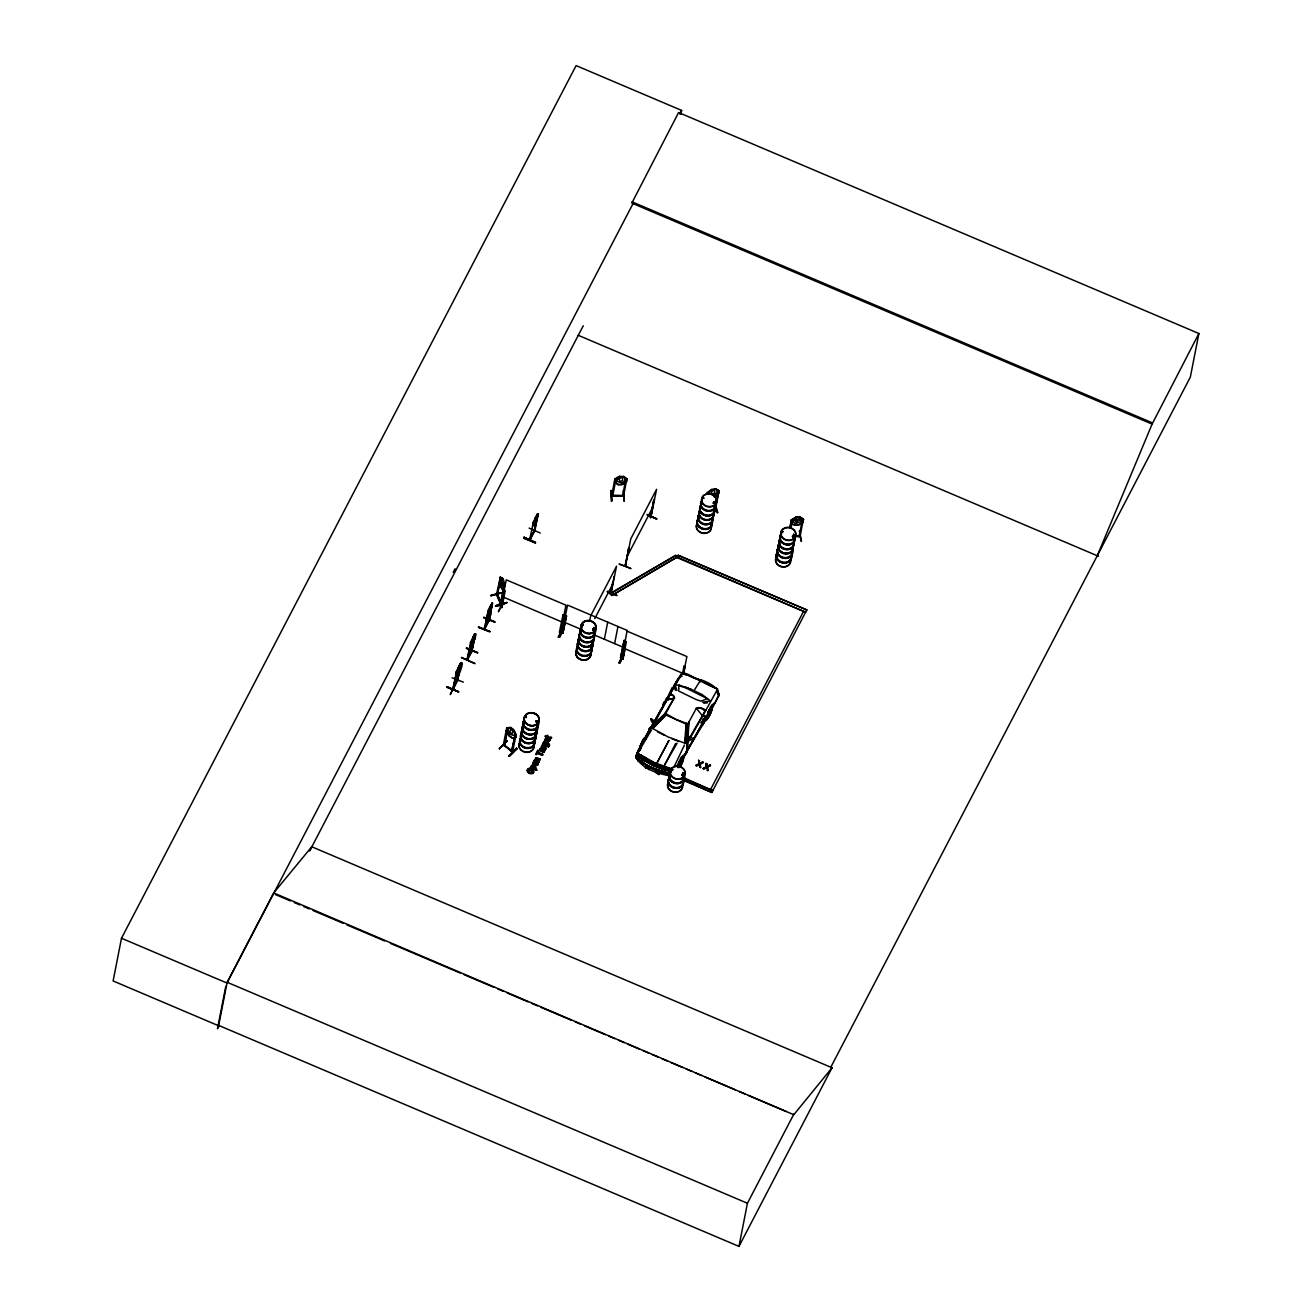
<?xml version="1.0" encoding="UTF-8"?>
<svg xmlns="http://www.w3.org/2000/svg" width="1312" height="1312" viewBox="0 0 1312 1312"><rect width="100%" height="100%" fill="white"/><g stroke="black" fill="none" stroke-linecap="round" stroke-linejoin="round"><path stroke-width="1.5" d="M687.521 740.214L687.504 738.672L689.341 737.36M542.282 750.333L543.086 751.694L544.037 750.562M653.278 723.355C660.772 726.487 644.979 711.071 653.114 723.912M522.635 730.554L522.832 729.964M526.21 717.516L525.292 716.647M526.473 717.156L525.538 717.139L526.358 716.713M537.559 722.568C538.855 719.173 536.214 724.339 536.247 721.026M582.659 624.282L583.118 625.332L582.922 624.332M592.811 630.088L593.188 629.12M592.975 629.17L593.368 628.809M592.958 629.317L594.451 629.793L593.893 628.776M594.615 629.284L593.844 630.17M671.186 770.226L670.858 771.604L653.688 765.896L638.304 756.598M671.695 769.898L672.138 768.963L654.786 762.83L640.535 754.81M671.974 769.882C670.301 770.538 644.323 760.074 638.567 754.695L639.075 753.908M672.384 770.308L671.301 770.603M683.618 774.654L682.929 776.097L681.732 774.818M682.224 775.425L682.092 774.556M683.06 775.687L683.896 774.769M702.773 498.232L703.904 498.002M714.204 503.119L714.909 502.168M715.106 502.791L713.613 502.43M782.329 531.918L782.985 531.36L781.919 531.983M791.776 550.466L791.956 549.679A7.741 6.56 11.1 0 1 783.69 558.092A7.741 6.56 11.1 0 1 778.787 547.219M794.186 536.428L794.564 536.821M794.35 536.116L792.842 536.329M500.692 577.969L500.233 577.411M538.182 762.6C534.41 770.882 531.147 758.369 535.362 761.731C526.801 764.486 542.004 767.569 537.33 762.895M549.203 741.001C553.09 737.196 544.628 747.036 545.185 739.082M686.734 723.207L685.192 743.281L668.12 736.967L652.408 728.34L666.332 713.925L676.041 719.419L687.455 723.699L686.16 743.543M654.409 721.288L654.426 723.092M685.996 752.744L687.373 749.365L688.964 721.961L696.164 708.693L698.197 707.611L701.33 708.234L705.298 710.497L686.996 742.297L687.012 752.399L677.336 766.438M639.469 749.644L639.748 750.48M673.679 686.373L679.19 677.254M709.316 713.81C709.677 711.842 707.906 715.975 707.447 714.417M717.713 694.589C722.863 683.585 675.385 670.793 717.27 688.833L700.854 680.321L683.618 673.499L700.969 680.37L700.296 681.863L700.854 680.321M541.495 751.038L542.086 748.89L540.396 750.267M639.502 749.562L639.633 750.431A5.756 0.853 -65.5 0 1 640.535 745.724M655.492 772.653C658.624 765.224 662.494 780.328 655.787 772.014M686.996 742.297L688.685 721.977M707.742 714.63L710.776 708.939C713.728 708.644 706.479 721.288 707.463 716.155M531.803 766.995C531.672 764.125 536.821 766.306 534.853 768.356M550.204 739.492L548.17 742.1L545.038 740.214M537.428 762.895C536.165 765.814 534.279 764.994 537.395 763.322M549.351 740.575L549.4 739.148M496.559 593.893L497.33 595.5L500.774 577.969M497.379 595.451L500.298 577.231C498.986 581.757 500.151 589.564 505.251 590.646L501.84 607.751L500.774 607.325L506.268 579.838L565.915 605.176L560.765 632.056M501.036 603.405L504.316 586.136L501.364 604.192M533.148 771.226L532.902 772.26M535.296 767.143L535.099 767.979M542.742 746.413L543.168 745.15L542.069 745.675M543.709 743.986C543.48 741.444 547.924 742.723 546.956 744.724M546.94 744.626L544.906 745.216L543.791 743.396M718.861 695.983L718.878 693.572M711.53 705.348L714.318 704.544L718.976 694.409M684.651 743.133L686.11 724.109L666.053 714.974L652.851 728.652M540.396 750.595L540.462 749.906M639.026 756.188L638.436 756.827C638.534 748.037 652.015 769.39 638.37 756.811L638.567 754.695M544.923 740.198C546.022 736.77 550.335 738.869 545.316 739.132M637.009 757.68L637.599 753.482L651.441 730.013M637.386 755.04L637.599 753.482L650.473 761.173M680.059 764.502L681.404 761.944M651.08 718.894L652.589 721.075M689.522 737.934L689.997 737.131L693.982 738.738M636.336 755.335L638.058 751.776M533.771 772.063L532.934 769.422L529.687 768.274A2.476 2.099 11.1 0 0 528.178 768.766L527.244 770.439M533.558 763.289C535.952 758.894 534.181 767.241 533.754 762.485M547.744 744.396C547.662 747.627 542.266 745.987 543.053 743.281A2.165 1.837 11.1 0 1 543.955 742.182L543.89 742.543A2.165 1.837 11.1 0 0 542.988 743.642M679.075 764.814L681.83 759.123M680.338 760.566L682.502 760.452L681.764 758.959M707.709 717.418L706.528 717.156L707.234 715.417L706.446 716.992L707.332 717.516L708.3 715.86L707.332 717.516M707.414 716.401L707.266 717.352L708.037 715.778L706.594 716.024M711.334 709.316L710.53 710.907L711.334 709.316L710.071 708.89L709.464 710.464L711.006 710.907L710.382 712.564C704.642 713.498 716.204 703.019 709.562 714.548M645.947 738.541L645.996 736.18L652.999 723.978M636.074 756.253L638.714 749.693L636.025 756.614L637.173 759.55L652.523 768.717L669.842 774.441M638.042 760.238C644.34 769.619 658.919 773.818 669.907 775.868M680.256 765.158L679.337 767.225L680.256 765.158L678.763 764.584M707.168 717.713L711.137 708.693M679.55 767.274L682.978 758.812L679.501 764.289L680.075 766.093L682.42 759.058M707.939 715.548C716.565 695.048 707.266 724.749 707.299 715.926M548.744 745.495C547.629 741.821 548.465 746.003 548.514 747.102L549.252 743.953L544.086 741.493L543.89 742.543M646.062 766.241L645.488 767.832L649.424 769.062L649.588 768.061L646.176 766.241L645.488 767.832M649.604 768.127L648.964 769.685M663.232 704.528C661.199 708.3 665.66 698.099 664.725 702.592M664.364 702.379L664.61 701.379M659.264 774.064L659.723 772.473M680.19 763.568L680.912 762.403M701.084 722.994L703.494 719.091M701.576 723.027L701.28 722.125M703.183 718.894L702.871 719.976M669.94 773.883L652.622 768.16L669.907 774.096M709.825 710.76L709.759 709.251L710.579 709.628L709.644 711.727L710.284 708.414M680.83 114.292L681.6 110.405L576.099 65.6L121.491 938.244L113.111 980.95L218.612 1025.771L227.14 982.262L273.683 892.931L793.809 1114.724L832.038 1067.755L830.808 1067.23L1190.328 377.118L1198.889 333.51L678.599 112.52L631.826 203.098L1152.1 424.088L1097.258 555.763M225.779 986.378L217.48 1028.739L219.104 1025.59M273.683 892.931L311.748 846.765L832.038 1067.755M458.478 691.555C423.005 677.878 482.373 701.526 447.244 687.045M452.099 677.779L463.382 682.125M456.953 671.678L452.656 689.358L453.378 688.767M456.494 671.35L453.05 689.522L453.198 688.324M453.591 688.734L453.706 687.882M456.51 672.498L460.168 663.495L461.381 663.15L460.364 663.921L457.56 681.125M461.496 657.722C479.306 664.758 479.864 666.562 461.562 657.394M457.626 679.436C436.043 723.502 469.499 656.968 460.807 663.085M466.35 648.423L477.798 652.654L466.613 647.915M471.123 642.158L466.875 659.772M472.189 650.965L467.285 660.182L470.729 641.994M473.763 635.648L472.156 641.207L473.238 636.664M473.484 640.256L471.746 651.867L475.502 633.745C477.027 637.583 469.319 649.85 470.811 648.062M474.993 634.729L475.616 633.794L471.746 651.752M478.732 626.988C512.926 641.224 455.051 618.395 489.983 631.4M483.587 617.69L495.034 621.921L483.849 617.165M488.359 611.425L484.112 629.038M484.735 629.301L487.982 611.261M491.836 603.832L489.048 621.035M488.982 621.002L489.097 619.362L486.932 623.052C482.193 630.711 496.313 602.733 488.458 619.854M488.982 619.986L492.279 602.995L489.376 620.15M488.933 621.068L492.426 603.766M500.348 577.362L496.412 594.746L500.922 604.438L504.366 586.267M498.462 611.753L503.3 602.077L498.511 611.392M502.332 592.45L490.721 595.517L502.381 592.483M500.479 603.438L504.021 585.513L502.332 577.838L500.184 577.264M501.873 607.112L501.053 606.308M506.858 602.421C496.936 608.752 487.08 606.242 506.875 602.52M524.242 537.395C558.945 553.664 500.495 526.292 535.345 542.479L523.914 538.264M529.08 528.096L540.282 533.033M530.179 539.478C527.719 541.823 535.247 528.424 534.427 531.786M533.41 522.028L529.572 540.052L534.312 530.278M533.869 531.786L538.297 513.828L537.051 514.304L537.428 515.501M534.312 530.852L537.723 513.763M534.263 531.95L537.772 514.862M538.166 513.779L534.853 530.999M499.396 748.84L507.121 741.198L499.446 748.48M507.695 728.521L506.842 727.881L510.434 727.537L506.727 727.766L503.234 745.38L504.448 745.675L507.793 728.176L504.448 745.626M503.677 744.954L512.451 752.202L511.5 751.481L515.485 733.998M509.335 756.319L517.043 748.644L509.351 756.352L508.892 755.614M512.041 751.284L512.484 752.301L516.075 734.851L515.222 734.212L511.598 751.612M517.076 748.709L516.616 747.971L508.826 755.958M530.507 767.782L536.575 770.357L530.507 767.782L530.901 766.798M531.918 767.618L534.427 768.684L531.868 766.651M564.209 627.907L558.338 637.189L563.242 627.546M534.312 760.484L538.74 762.37L534.312 760.484L534.706 759.517M535.657 754.433L537.789 750.12L537.559 752.432L542.758 754.646L537.625 752.071L538.494 750.415M563.028 614.803L564.045 615.23L563.028 614.803L559.404 632.22L560.47 632.663M534.378 764.404L535.46 762.092M535.755 760.337L536.411 758.369L539.986 759.73L535.722 759.156L535.755 760.337L539.068 761.747L535.821 759.992M537.215 753.072L542.43 755.286L537.215 753.072L536.362 754.728M535.116 768.586C537.608 773.047 535.69 761.862 531.491 765.7M566.522 615.902L562.848 633.368L566.522 615.902L565.521 615.476L561.962 632.974L567.555 605.094L627.185 630.432L621.822 658.772L622.987 659.165L622.167 658.378M537.362 763.256L537.362 762.256M540.298 750.972L539.609 750.3L540.364 750.628M541.266 747.118L545.71 749.004L541.266 747.118L541.659 746.134M542.381 744.822L543.168 745.15M535.198 759.714L536.034 757.664L540.314 759.123L535.968 758.024L535.116 760.074M542.086 748.89L540.577 749.726M542.955 746.692L546.022 748.381L542.84 746.364M542.282 750.595C545.628 753.055 541.446 746.462 543.988 750.628M544.086 741.493L549.498 744.954M551.647 737.492C551.188 740.722 544.103 737.574 545.48 735.835L546.678 736.721L545.48 735.835M543.824 743.51L544.562 742.444M551.516 737.836L546.218 737.41M546.366 737.344L545.152 736.458M544.464 750.284L544.283 751.94M547.35 735.228L546.678 736.721M547.498 739C541.84 744.166 550.335 735.524 545.628 739.984M551.007 737.164C550.318 740.001 542.873 735.901 550.942 737.41M539.675 750.103C540.364 745.068 551.466 750.677 540.331 748.84M549.105 740.903L546.973 741.542L548.908 741.116M546.727 745.183L546.989 743.478M611.08 490.688L611.868 501.2L611.113 490.655M614.984 478.716L616.23 479.159L614.984 478.716L611.54 496.149L613.016 495.542M611.212 490.393L611.261 501.151M612.638 496.264L616.082 478.716M589.596 621.445L590.712 615.754L616.558 566.144L610.851 594.385M622.577 495.788L623.676 495.231M622.364 495.788L623.413 495.739M623.462 496.33L626.906 478.765L625.808 478.765L622.61 496.264L622.413 495.411L612.95 495.362M626.562 481.93L621.921 484.554L617.854 484.604L621.97 484.505L626.447 481.914L627.087 479.11M623.528 490.77L624.102 500.905M610.408 593.516L610.752 593.352M612.622 582.692L610.293 594.385L610.949 592.729M614.131 576.362L610.687 594.549L611.343 592.893M611.359 593.139L610.9 594.402M611.031 593.778L611.835 595.468L677.172 557.075L805.748 612.261M604.373 639.239L607.718 622.167M607.538 591.351L616.902 595.254L607.358 591.515M625.578 564.636L624.971 566.194L628.76 548.268L625.316 566.456L630.76 538.888L656.59 489.294L650.834 517.584L651.375 516.042M614.623 643.602L617.968 626.513M630.728 568.719C626.759 566.079 606.554 559.798 630.793 568.391M621.265 658.198L618.821 662.888L619.576 662.445M624.135 640.387L620.51 657.755L621.642 658.214L625.152 640.814L624.135 640.387L620.576 657.886L623.02 658.739M622.872 659.116L626.398 641.716L625.381 641.289L621.757 658.706L622.872 659.116L623.216 658.083L620.625 657.132M650.342 517.535L653.737 500.348L650.719 517.699L650.982 515.878M650.867 516.502L653.802 501.348M622.987 659.165L625.316 647.193M624.151 653.704L619.379 663.019M647.259 514.993L656.672 518.929L647.39 514.665M612.179 592.745L675.762 555.37L677.172 557.075L611.835 595.468M638.632 751.612L640.436 745.314L652.999 723.732M678.124 555.271L806.798 609.916L678.124 555.271L677.074 557.616L803.879 611.474M642.093 744.199L642.273 743.232M715.794 505.891L717.795 512.762L714.646 506.99A7.741 6.56 11.1 0 1 706.25 515.485A7.741 6.56 11.1 0 1 701.33 504.612M715.548 502.053L717.041 494.46M715.647 502.414C715.122 499.118 719.583 488.507 717.992 490.918M682.404 673.827L684.011 666.201L685.028 666.611L683.585 673.942M715.466 506.875L714.581 508.138L715.335 507.482M715.86 505.678L718.845 490.491M683.421 674.253L686.898 656.558L627.251 631.236M696.836 765.929L699.329 764.584L695.983 765.568L699.214 763.551L698.673 760.32L699.903 763.584L703.265 762.272L700.083 764.273L703.265 762.272M695.983 765.568L699.148 763.912L698.673 760.32M699.575 760.714L698.607 760.681M699.903 763.584L702.412 761.911M699.804 766.815L700.641 767.553L699.394 764.224M703.248 768.652L706.479 766.634L705.922 763.404L706.824 763.781C704.921 770.39 715.253 761.337 707.348 767.356L707.906 770.636L706.66 767.307L703.248 768.652L706.479 766.634M706.397 766.995L705.922 763.404M707.168 766.667L706.824 763.781M706.66 767.307L704.101 769.012M707.348 767.356L710.53 765.355M707.004 770.242L707.906 770.636M710.727 789.217L803.567 611.343M682.043 779.82L711.858 792.481L682.142 779.295M789.988 527.211L791.464 519.618L792.563 519.568L791.12 527.522M790.037 527.572L791.464 519.618M791.07 527.162L791.825 523.357M800.992 541.151L799.451 530.72L801.517 541.43M799.09 535.936L800.09 536.1M799.057 536.575L802.485 519.339M795.039 536.723L800.107 536.526L803.321 519.027L802.222 519.076L803.502 519.355M791.48 520.142L795.908 517.092L799.992 516.862L803.518 519.47L802.993 522.176C802.075 526.096 788.414 525.308 798.401 524.997M218.678 1025.41L738.968 1246.4L747.43 1203.252L793.957 1113.921M1152.1 424.088L1198.889 333.51M652.622 768.143L642.749 762.567M703.609 723.371L704.806 715.548L702.789 715.811L717.68 688.964M549.58 744.954L548.924 746.626M693.753 739.64L693.654 738.312M693.835 739.017L692.342 739.082M539.544 750.661L540.003 749.086M638.747 751.661C639.977 748.709 642.716 734.605 646.062 738.59M679.928 677.386L680.616 674.401M680.042 677.435C681.453 666.578 694.835 679.96 700.493 680.174L694.048 690.67L685.75 687.111M625.545 565.718L625.972 564.8M625.988 565.046L625.48 566.292M714.138 703.019L710.464 706.889L705.167 720.632L687.078 750.841M457.134 680.37L457.888 680.223M466.941 659.92L471.746 650.719M467.908 658.706L467.023 659.395L471.287 651.31M471.238 651.539L471.812 650.194M484.177 629.186L488.523 620.56M489.114 620.379L484.21 628.596L485.194 628.022M530.671 538.658L530.015 540.118L534.902 530.442M541.708 749.841L542.43 752.252A1.656 1.41 11.1 0 0 543.348 752.399L544.349 751.596M708.693 714.958L708.382 713.466L711.088 708.874M664.446 773.506L664.741 772.096L667.431 772.866M668.776 773.26L668.464 774.654L668.825 773.572L668.546 774.638L664.102 772.883L667.349 773.145M707.496 715.926L707.414 718.058L708.841 716.106M460.856 664.184L461.184 663.249L457.429 681.256L460.364 663.921M542.217 750.677L542.446 749.726M665.463 701.92L666.578 698.132L667.004 699.526L672.81 689.079M490.606 605.98L489.392 610.474L491 604.914M489.409 613.229L487.785 618.788L489.376 615.738M536.657 517.01C536.116 512.697 533.623 527.063 536.411 518.191M681.026 763.19L680.633 763.994L680.01 762.748M648.538 731.538L649.506 728.34L664.659 714.122M648.472 731.653L649.456 728.455L658.083 720.304M681.338 763.617L680.485 765.339L681.338 763.617L679.977 762.961M709.169 715.155L710.022 713.433L709.169 715.155L708.103 714.466A5.756 0.853 -65.5 0 1 712.072 708.414A5.756 0.853 -65.5 0 1 708.48 717.303A5.756 0.853 -65.5 0 1 708.168 714.499M666.66 699.87L682.486 672.925M666.775 699.919L674.516 698.23L666.955 699.657L651.457 727.028L649.62 728.406M705.84 718.353L706.217 717.5L684.782 754.351M460.528 664.807L460.168 663.495L456.953 672.941L460.118 666.84M475.042 633.729L471.188 643.585L474.37 637.501M492.279 602.995L488.425 612.852L491.606 606.751M447.31 686.734L458.38 691.9M535.083 543.004L523.931 538.182M679.928 761.321L679.075 763.059L679.928 761.321L681.699 762.748L680.321 762.141L679.009 765.421M707.758 712.875L708.611 711.137L707.758 712.875L709.448 713.646M639.715 749.054L640.764 746.134M681.436 761.173L681.617 758.598M709.103 712.268L710.12 710.989M709.743 712.564L710.071 711.76L708.857 712.203M624.906 566.046L625.102 565.57M685.307 754.384L706.036 716.598L706.02 717.91M706.2 716.729L683.372 757.336M705.462 718.254L706.069 716.664M535.69 721.502L536.805 720.878L535.919 721.042M535.312 735.278L534.64 736.114M594.418 629.826L594.615 629.465A7.626 6.445 11.1 0 0 593.778 628.12M703.855 498.281L702.888 498.347M681.633 774.867L683.142 774.375M792.76 535.821L792.382 536.674M792.776 535.509L792.76 536.395L793.088 535.624M794.58 536.477L793.908 537.313M473.238 638.255L470.942 646.898L474.042 638.354L472.861 643.224M666.25 700.165L672.072 687.734L675.04 686.356M680.256 762.518L681.158 760.763L678.796 766.339M709.513 712.596L709.497 711.498L709.169 712.285M639.764 748.562L640.814 745.79A5.888 0.886 -65.5 0 0 639.42 751.136M640.092 748.545L641.109 745.905M459.495 667.513L457.921 670.563L459.003 666.004M666.758 700.034L667.103 699.05M679.436 764.027C680.994 766.962 678.894 761.091 678.911 765.946L679.731 764.109L679.436 764.88M456.051 672.187L458.659 666.709M458.708 671.678L460.725 665.807L456.937 674.762M470.303 642.831L474.419 634.139M470.336 645.914L472.369 640.059L475.206 636.566L470.385 645.848M475.206 636.566L472.943 642.322M472.402 645.028L474.55 639.223M487.982 612.425C486.654 610.326 494.148 601.339 491.606 603.52L492.23 603.996M488.408 614.869L486.26 620.691M490.065 611.54L492.213 605.718L488.425 614.902M537.215 514.238L532.967 522.865M532.951 525.784L537.641 516.502M532.77 525.85L535.608 522.34L537.592 516.567M531.36 765.618L531.196 767.012M544.431 751.727L544.529 749.923M641.306 748.627L640.043 748.25L640.502 746.512M681.699 762.748L681.502 760.714M708.185 714.105L707.594 715.762L708.398 713.925L708.103 714.696M637.812 751.284L635.91 757.418L637.173 759.55M473.829 640.207L470.664 646.308L474.009 636.91L474.222 638.173M489.999 615.082L486.818 621.166L490.163 611.769M537.034 517.535L533.869 523.619L535.444 517.322M679.026 767.602L678.796 765.667M706.889 717.041L707.48 715.483L708.759 715.909M533.098 771.571L530.802 773.08L527.998 770.554M708.857 714.646L708.119 713.843M535.181 767.618L532.229 766.093M542.381 750.087L542.676 749.136M682.207 759.435L681.6 761.026L682.568 759.336L681.387 759.074M527.982 770.57L530.261 769.062L533.066 771.587M638.485 749.906L636.369 755.302M527.506 769.586C525.735 772.768 531.786 775.54 533.361 772.653M638.321 750.759L636.156 756.647C644.044 766.339 658.411 769.882 669.989 773.588M533.59 772.555L533.295 770.193L529.622 768.635A2.476 2.099 11.1 0 0 528.113 769.127L527.736 769.488M678.206 765.044L679.567 761.862M547.481 745.413L547.612 743.74M671.088 771.522L664.315 769.668L664.495 768.701M666.053 767.094L665.643 768.127L671.252 770.013M644.7 757.106L644.29 760.681L653.704 765.847L663.921 769.619L665.725 767.864L671.842 768.947M707.939 714.794L708.529 713.384L707.168 717.943M677.123 765.732L681.043 757.401L684.651 754.285M664.315 769.668L665.955 766.782M645.701 757.975L645.16 760.747L653.77 765.486L663.15 768.93L664.823 766.684M663.921 769.619L664.462 768.389L645.094 759.566L644.29 760.681M669.136 695.098L667.792 698.115L670.727 691.932M680.879 764.732L682.42 758.959M707.496 713.285L708.25 711.678M709.038 712.022L708.021 714.269M674.352 766.274L684.438 745.036M800.238 535.903L794.974 536.362M678.583 767.536L679.37 765.962L678.73 766.585M681.846 761.091L682.65 759.5M687.373 743.084L686.881 734.982L689.866 738.623L687.176 743.445L687.242 735.278M502.02 607.112L501.315 606.357M559.716 631.695L560.798 632.368L559.519 631.597M558.338 637.189L563.242 627.562M559.437 637.238L564.39 627.644L559.584 637.337M562.422 631.941L563.012 633.319L562.012 632.942M628.76 548.268L628.333 549.105L629.153 548.432M654.13 500.512L654.163 499.511M650.391 517.436L650.768 516.6M656.672 518.929L647.57 514.501M625.381 641.289L626.234 642.027M621.626 657.591L620.773 657.378M619.444 663.15L624.381 653.458M620.068 662.986L624.266 653.458M684.011 666.201L685.028 666.611M309.878 850.373L311.748 846.765M680.666 763.125L680.174 762.387M633.04 203.606L226.992 983.049L121.491 938.244M679.731 113.996L681.6 110.405M453.198 572.36L455.084 568.736M309.648 851.012L583.266 325.77M475.092 634.828L475.436 633.893M533.361 523.029L533.804 522.192M537.674 514.763L538.1 513.927M456.445 672.351L456.888 671.514L453.148 689.423L458.003 679.6M492.328 604.094L492.672 603.159M471.926 651.146L472.205 650.473M484.686 629.268L489.458 619.658M594.746 618.657L613.212 583.233M627.398 555.976L653.245 506.383M536.428 754.367L537.28 752.727M547.301 736.983L547.973 735.491M546.399 741.296L547.416 739.345M534.935 764.634L536.346 761.731M546.973 741.542L548.383 738.64M537.28 762.633L538.1 762.944M549.302 739.542L550.138 739.853M538.74 762.37L539.134 761.386M539.921 760.091L540.314 759.123M542.43 755.286L542.84 754.285M544.923 750.48L545.316 749.513M545.71 749.004L546.104 748.02M547.727 746.758L548.695 745.413M536.575 770.357L536.969 769.373M711.858 792.481L806.798 609.916M738.968 1246.4L832.103 1067.624L830.873 1067.099M642.29 743.068L641.519 744.33M707.972 715.647L708.742 714.187M641.765 744.494L642.454 743.215M670.612 691.883L675.122 685.225M653.245 724.814L670.071 694.442L671.728 694.376L674.073 696.262L673.892 698.345L664.594 714.105M718.714 695.967L713.876 704.692M638.632 755.056C638.714 752.662 640.404 758.434 643.716 758.139L644.208 760.37M643.716 758.139L644.438 757.237M687.029 743.461L689.718 738.64M543.07 745.528L542.889 747.036M642.355 761.911C629.94 756.63 651.72 768.799 638.222 760.796M649.506 728.34L651.342 726.979L666.758 699.706L666.48 698.312M687.242 743.33L702.642 716.057L704.708 715.729M611.917 495.641L612.852 495.182M611.507 495.788L612.884 496.166M654.852 720.616L665.988 700.887M655.951 718.927L662.904 706.545M649.374 730.866L651.375 727.34M657.378 716.795L659.378 713.285M661.379 709.776L663.38 706.25M665.004 701.461L662.626 705.413M674.516 698.23L667.218 699.772L666.611 698.361M702.428 715.811L696.229 708.119M542.315 744.921L542.118 746.331M654.032 722.305L651.408 727.225L654.163 722.436C667.3 717.32 638.321 735.753 657.689 721.616L654.163 722.436M706.528 717.156L707.48 715.483M709.464 710.464L711.252 709.152M675.04 687.275L674.007 686.176L679.304 677.304M715.794 507.383L714.515 507.613A7.626 6.445 11.1 0 1 708.136 516.042A7.626 6.445 11.1 0 1 699.772 508.187M678.665 678.14L674.04 685.799L678.698 677.91M702.543 725.093L703.708 723.191M679.354 767.012L679.977 765.995M638.304 760.862L642.044 763.322L638.239 760.927L638.846 760.058M642.044 763.322L642.355 762.256L639.879 760.632M709.021 710.218L709.726 709.087M679.403 767.34C680.403 765.536 684.421 759.533 682.092 759.123L681.617 759.73M656.722 518.781L647.374 514.862M616.689 595.632L607.226 591.843M483.636 617.542L494.821 622.298M477.584 653.032L466.416 648.062M501.299 604.192C490.622 575.607 502.053 610.326 501.036 602.733M640.043 748.25L640.666 746.577M714.269 489.474L711.268 492.18L712.088 494.23L714.892 492.771L714.236 489.36M710.382 712.564L711.006 710.907M681.633 762.092L682.322 761.091M645.16 760.747L645.947 759.615L663.692 767.7M537.412 722.141L537.477 721.174M713.662 502.02L713.826 503.185M715.302 503.07L713.416 503.152M715.204 503.382L714.728 501.807L714.942 503.431M782.034 532.098L783.018 531.836M792.628 535.657L792.743 537.1M682.191 774.392L681.732 775.064M797.204 517.551L795.236 521.126L796.318 522.094L799.418 519.716L798.532 517.469L797.188 517.436M674.286 686.028L675.155 684.831L679.321 685.176M673.482 687.127L674.516 685.75M799.024 535.493L798.926 536.526M709.3 492.492L711.727 489.409L715.729 488.835L719.107 490.803L715.663 508.006M707.266 716.778L706.348 717.582M611.769 495.739L623.676 495.854L611.704 495.592M652.523 728.406L666.398 713.958L651.769 727.881M714.072 704.134L706.774 718.632L703.626 721.879M511.5 728.603L509.761 731.309L511.631 733.933L513.074 732.44L511.418 728.685M506.809 727.684L507.432 728.783M506.186 730.472L508.81 735.556L506.301 730.538M507.186 740.854L499.331 748.726M504.333 745.56L503.759 744.38M512.09 737.885L508.81 735.556L511.959 737.869L515.764 737.557M516.288 734.835L513.615 729.784C505.924 724.601 516.206 729.767 514.648 733.621L514.238 735.655L509.794 734.146L508.072 730.997L508.466 728.964L510.516 727.455M515.665 737.442L516.19 734.786L514.96 734.474M533.82 762.616L535.394 762.452M663.15 768.93L664.315 767.832L644.946 759.008M688.357 738.541L689.817 737.229M547.366 745.331L545.169 745.692L543.201 744.298M532.77 772.21L530.884 772.719L528.228 771.226M654.294 724.749L653.196 723.338M696.442 708.628L700.51 707.742L705.889 710.317M679.337 677.172L680.633 676.91M526.194 717.402L525.407 717.451M537.723 722.272L535.772 721.698M683.667 775.638L682.65 775.933M714.089 496.904L718.615 493.624L719.14 490.918L715.614 488.802L717.057 491.262L716.647 493.296L713.777 495.313M535.034 768.947L535.493 766.421L531.737 765.47M701.297 725.962L702.642 724.929M792.727 520.044L791.513 519.978M798.352 524.931L802.862 522.16M562.159 632.564L563.258 632.745M544.168 751.76L543.414 752.055A1.656 1.41 11.1 0 1 542.512 751.891L541.626 751.071M626.054 479.224L626.923 479.142M532.984 773.014L529.441 773.063L527.244 770.57M675.762 555.37L610.523 593.237L611.933 594.943M707.234 766.323L709.677 764.994M708.464 492.607L707.365 492.804M546.628 744.97L543.808 743.855M679.829 676.959L680.698 676.533M651.342 726.979L666.611 711.924L674.483 697.508L672.826 695.262L670.071 694.442L672.826 695.262M664.413 773.145L668.579 774.228L664.102 772.883M714.056 501.906L713.334 503.267M793.038 535.837L793.924 535.903M582.971 625.398L582.462 625.004M594.074 629.924L594.041 628.989M682.388 775.326L683.273 775.392M687.455 723.699L688.538 723.256M622.15 657.755L623.282 658.214M491.082 611.458L490.016 611.851L491.196 611.507M488.572 614.623L487.457 615.131M470.27 645.75L471.336 645.356M456.97 674.647L455.854 675.172L457.101 674.696M669.874 774.867L660.182 772.096M500.643 578.313L499.839 577.526M499.708 580.052L500.774 585.939M502.644 579.445L501.578 581.806L502.365 585.054L503.136 580.527M504.234 587.251C504.792 587.448 504.005 574.869 501.086 579.002L501.348 584.791L503.628 587.546M502.135 589.367L500.643 585.988M490.95 595.91L502.283 592.696M497.018 594.894L497.002 593.877M693.851 739.525L688.784 740.165M702.576 702.15L710.563 700.969L702.133 694.573L694.048 690.67M792.612 536.788L793.891 537.182M582.479 624.299L583.036 624.463M593.319 628.579L594.221 628.628M594.172 630.367L592.893 629.973M682.371 774.113L683.749 774.539M707.365 492.689L708.496 492.426M622.446 495.756L623.807 495.231M703.773 703.232L707.463 702.838M800.008 516.977L795.925 517.207L791.349 520.126L803.518 519.47M687.045 739.755L688.915 739.656L687.062 739.607M795.072 535.919L798.828 535.722M563.094 632.778L562.143 632.318M622.068 476.912L619.002 479.208L619.854 481.455L622.741 480.422L622.068 476.797M714.581 508.138L714.45 507.088A7.741 6.56 11.1 0 1 706.2 515.731A7.741 6.56 11.1 0 1 701.28 504.841M536.706 720.714L537.215 720.878M717.254 512.795L715.745 506.94M655.705 771.62L659.444 773.112M471.926 643.979L472.943 639.485M623.479 490.475L624.036 501.266M670.006 693.966L671.728 694.376M645.684 766.798L649.194 768.717M714.745 501.807L713.187 503.021M679.206 685.11L691.457 689.489M665.102 767.159L673.204 769.701M683.519 674.04L686.34 674.958M500.823 604.324L501.496 603.569L497.412 595.058M656.574 770.784L650.03 767.799M665.479 767.897L654.294 763.748L643.979 758.106M659.395 767.061L664.807 768.98M657.394 766.864L662.79 768.832M664.905 767.684L644.471 758.369M690.965 676.779L696.295 678.976M671.629 738.558L678.993 741.608M565.357 615.804L566.358 616.23M623.971 640.715L624.988 641.142M560.667 632.269L559.601 632.318M632.072 201.851L1152.346 422.841M578.198 335.282L1098.488 556.272M564.209 622.183L580.642 629.17M593.418 634.598L623.84 647.521M502.922 596.927L562.553 622.249M623.905 648.308L683.536 673.646M697.754 679.6L700.87 680.912M702.346 762.272L703.199 762.633M705.856 763.764L706.758 764.142M709.595 765.355L710.448 765.716M459.528 664.987L459.741 666.316M696.065 765.208L696.902 765.568M703.314 768.291L704.167 768.652M684.946 778.278L712.793 790.677L684.848 778.803M544.496 742.805L546.924 743.838M275.405 894.538L290.493 900.934M294.265 902.541L299.907 904.936M303.679 906.543L309.337 908.937M313.109 910.544L343.268 923.353M347.04 924.96L384.744 940.966M390.402 943.377L460.151 972.996M463.923 974.603L494.083 987.411M497.855 989.018L503.496 991.413M507.268 993.02L528.014 1001.827M531.786 1003.434L537.428 1005.828M541.2 1007.436L571.36 1020.244M575.132 1021.835L580.79 1024.246M584.562 1025.853L605.291 1034.66M609.063 1036.25L614.721 1038.661M618.493 1040.252L624.151 1042.663M627.923 1044.254L639.223 1049.059M642.995 1050.666L648.653 1053.077M652.425 1054.668L658.083 1057.078M661.855 1058.669L667.513 1061.08M671.268 1062.671L682.584 1067.476M686.356 1069.083L692.014 1071.478M695.786 1073.085L701.444 1075.496M705.2 1077.086L735.376 1089.895M739.132 1091.502L744.79 1093.913M748.562 1095.504L786.265 1111.526M227.14 982.262L747.43 1203.252M708.824 711.35L710.35 712.055M708.693 712.564L710.022 713.433M708.054 712.859L709.694 713.466M679.386 763.043L681.026 763.65M679.075 763.059L680.764 763.83M678.714 763.912L680.157 764.552M700.739 680.862L714.679 687.865M657.542 731.834L664.61 735.376M650.916 763.371L654.163 765.06M646.734 765.962L638.452 760.353L642.011 762.83M701.33 708.234L705.298 710.497L703.166 708.693M650.883 763.896L653.966 765.667M649.227 766.602L637.255 758.992M546.481 740.952L545.661 739.837M790.824 522.832L794.4 525.259M717.106 692.014L718.927 693.95M717.024 692.392L718.943 695.18M637.911 759.73L636.205 757.647M504.53 745.232L511.86 750.776M623.479 476.453L627.103 479.224M623.495 476.568L624.955 479.241L624.545 481.274L621.609 482.865L616.574 481.225L619.444 476.354L614.852 479.159L619.444 476.354L623.577 476.502L626.906 478.765M617.936 484.538L614.311 481.75L617.919 484.423M718.533 692.9L717.106 691.686L718.976 693.704M516.649 748.332L508.908 755.925M512.664 751.825L503.398 744.724M675.664 555.911L677.074 557.616M791.743 549.203L792.022 549.744A7.626 6.445 11.1 0 1 783.658 558.272A7.626 6.445 11.1 0 1 778.82 547.563M636.615 758.648L635.976 756.827M717.172 689.374L718.418 691.621M533.016 771.243L529.72 769.373L527.998 771.243M674.581 687.865L675.467 690.342M675.155 684.831L676.844 690.424M542.25 746.774L542.118 745.61M506.842 602.815L495.526 606.095M711.711 489.458L707.201 492.689M491.738 603.569L492 604.734M490.13 611.9L490.393 613.048M474.501 634.319L474.764 635.467M707.414 766.995L707.972 770.275M700.165 763.912L700.641 767.553M687.357 743.445L687.734 745.757M699.329 764.584L699.739 767.159M795.908 517.092L793.055 522.061L795.416 523.537L800.992 521.635L801.386 519.601L799.943 517.059L803.321 519.027M489.524 613.278L489.606 614.557M665.578 712.81L665.66 713.777M682.847 779.918A7.626 6.445 11.1 0 1 674.68 788.266A7.626 6.445 11.1 0 1 669.858 777.557M683.027 779.607A7.741 6.56 11.1 0 1 674.729 788.102A7.741 6.56 11.1 0 1 669.809 777.212M682.552 785.527A7.61 6.445 11.1 0 1 673.909 792.202A7.61 6.445 11.1 0 1 668.07 782.92M682.601 785.248A7.61 6.445 11.1 0 1 673.974 791.94A7.61 6.445 11.1 0 1 668.136 782.641M682.962 773.342A7.741 6.56 11.1 0 1 681.896 782.132A7.741 6.56 11.1 0 1 671.482 781.427A7.741 6.56 11.1 0 1 670.744 772.506M683.011 779.131A7.626 6.445 11.1 0 1 674.844 787.479A7.626 6.445 11.1 0 1 670.006 776.77M682.814 773.67A7.626 6.445 11.1 0 1 677.599 783.69A7.626 6.445 11.1 0 1 669.76 774.244M683.06 779.361A7.741 6.56 11.1 0 1 674.778 787.856A7.741 6.56 11.1 0 1 669.858 776.983M683.011 773.096A7.741 6.56 11.1 0 1 681.945 781.886A7.741 6.56 11.1 0 1 671.531 781.181A7.741 6.56 11.1 0 1 670.793 772.26M682.978 772.883A7.626 6.445 11.1 0 1 681.912 781.542A7.626 6.445 11.1 0 1 671.662 780.837A7.626 6.445 11.1 0 1 670.94 772.063M593.811 634.368A7.626 6.445 11.1 0 1 585.644 642.732A7.626 6.445 11.1 0 1 580.806 632.007M594.024 633.811A7.741 6.56 11.1 0 1 585.726 642.306A7.741 6.56 11.1 0 1 580.822 631.433M579.035 637.402A7.61 6.445 11.1 0 0 584.873 646.701A7.642 6.462 11.1 0 0 593.516 640.026A7.61 6.445 11.1 0 1 584.873 646.701A7.642 6.462 11.1 0 1 579.002 637.402M593.549 639.715A7.61 6.445 11.1 0 1 584.922 646.39A7.61 6.445 11.1 0 1 579.084 637.091M593.926 627.792A7.741 6.56 11.1 0 1 592.844 636.582A7.741 6.56 11.1 0 1 582.43 635.877A7.741 6.56 11.1 0 1 581.692 626.956M593.959 633.581A7.626 6.445 11.1 0 1 585.792 641.929A7.626 6.445 11.1 0 1 580.97 631.22M595.222 631.318A7.626 6.445 11.1 0 1 585.595 637.78A7.626 6.445 11.1 0 1 581.741 627.3M593.975 627.546A7.741 6.56 11.1 0 1 592.893 636.353A7.741 6.56 11.1 0 1 582.479 635.631A7.741 6.56 11.1 0 1 581.741 626.71M593.926 627.333A7.626 6.445 11.1 0 1 592.876 635.992A7.626 6.445 11.1 0 1 582.626 635.287A7.626 6.445 11.1 0 1 581.888 626.513M591.171 647.8A7.626 6.445 11.1 0 1 583.004 656.164A7.626 6.445 11.1 0 1 578.182 645.455M591.335 647.488A7.741 6.56 11.1 0 1 583.053 655.984A7.741 6.56 11.1 0 1 578.133 645.11M590.941 653.245A7.659 6.478 11.1 0 1 582.266 659.969A7.659 6.478 11.1 0 1 576.394 650.621M590.892 654.836A7.61 6.445 11.1 0 1 581.331 659.592A7.61 6.445 11.1 0 1 576.46 650.522M590.859 653.425A7.61 6.445 11.1 0 1 582.233 660.1A7.61 6.445 11.1 0 1 576.394 650.801M592.27 642.782A7.741 6.56 11.1 0 1 583.971 651.277A7.741 6.56 11.1 0 1 579.068 640.387M591.335 647.013A7.626 6.445 11.1 0 1 583.168 655.377A7.626 6.445 11.1 0 1 578.33 644.668M592.581 644.75A7.626 6.445 11.1 0 1 582.971 651.211A7.626 6.445 11.1 0 1 579.1 640.732M592.319 642.536A7.741 6.56 11.1 0 1 584.02 651.031A7.741 6.56 11.1 0 1 579.1 640.158M592.253 642.29A7.626 6.445 11.1 0 1 584.086 650.654A7.626 6.445 11.1 0 1 579.264 639.944M700.313 506.596A7.626 6.445 11.1 0 1 701.33 505.186M714.072 512.894A7.61 6.445 11.1 0 1 705.446 519.568A7.61 6.445 11.1 0 1 699.608 510.27M713.531 511.5A7.61 6.445 11.1 0 1 706.381 519.962A7.61 6.445 11.1 0 1 699.558 510.548M715.466 502.283A7.741 6.56 11.1 0 1 708.168 510.893A7.741 6.56 11.1 0 1 701.231 501.315M714.482 506.76A7.626 6.445 11.1 0 1 706.315 515.108A7.626 6.445 11.1 0 1 701.477 504.398M715.729 504.497A7.626 6.445 11.1 0 1 707.086 511.188A7.626 6.445 11.1 0 1 701.231 501.873M715.893 503.71A7.626 6.445 11.1 0 1 706.266 510.171A7.626 6.445 11.1 0 1 702.412 499.692M711.694 520.979A7.626 6.445 11.1 0 1 703.527 529.343A7.626 6.445 11.1 0 1 698.689 518.634M711.858 520.667A7.741 6.56 11.1 0 1 703.56 529.162A7.741 6.56 11.1 0 1 698.656 518.289M710.956 524.669A7.61 6.445 11.1 0 1 703.79 533.131A7.61 6.445 11.1 0 1 696.967 523.718M713.449 511.926A7.61 6.445 11.1 0 1 706.299 520.388A7.61 6.445 11.1 0 1 699.476 510.975M710.907 524.931A7.626 6.445 11.1 0 1 703.74 533.426A7.626 6.445 11.1 0 1 696.902 523.98M712.777 515.96A7.741 6.56 11.1 0 1 704.478 524.456A7.741 6.56 11.1 0 1 699.575 513.566M711.842 520.192A7.626 6.445 11.1 0 1 703.675 528.556A7.626 6.445 11.1 0 1 698.853 517.83M713.105 517.928A7.626 6.445 11.1 0 1 703.478 524.39A7.626 6.445 11.1 0 1 699.624 513.91M711.908 520.438A7.741 6.56 11.1 0 1 703.609 528.916A7.741 6.56 11.1 0 1 698.706 518.043M713.252 517.141A7.626 6.445 11.1 0 1 703.642 523.603A7.626 6.445 11.1 0 1 699.772 513.123M793.53 541.184A7.626 6.445 11.1 0 1 786.364 549.662A7.626 6.445 11.1 0 1 779.525 540.232M793.694 540.888A7.741 6.56 11.1 0 1 785.396 549.367A7.741 6.56 11.1 0 1 780.492 538.494M793.219 546.809A7.61 6.445 11.1 0 1 783.625 553.254A7.61 6.445 11.1 0 1 779.771 542.791M793.268 546.546A7.61 6.445 11.1 0 1 783.674 552.992A7.659 6.478 11.1 0 1 779.771 542.61A7.61 6.445 11.1 0 0 783.674 552.992A7.659 6.478 11.1 0 0 793.301 546.645M793.645 534.607A7.741 6.56 11.1 0 1 792.579 543.414A7.741 6.56 11.1 0 1 782.165 542.709A7.741 6.56 11.1 0 1 781.411 533.771M793.694 540.396A7.626 6.445 11.1 0 1 786.511 548.875A7.626 6.445 11.1 0 1 779.672 539.445M793.498 534.935A7.626 6.445 11.1 0 1 792.432 543.594A7.626 6.445 11.1 0 1 782.182 542.906A7.626 6.445 11.1 0 1 781.46 534.115M793.744 540.642A7.741 6.56 11.1 0 1 786.462 549.252A7.741 6.56 11.1 0 1 779.508 539.675M793.694 534.361A7.741 6.56 11.1 0 1 792.612 543.168A7.741 6.56 11.1 0 1 782.214 542.463A7.741 6.56 11.1 0 1 781.46 533.541M793.645 534.148A7.626 6.445 11.1 0 1 792.596 542.807A7.626 6.445 11.1 0 1 782.346 542.118A7.626 6.445 11.1 0 1 781.608 533.328M791.382 556.288A7.626 6.445 11.1 0 1 782.723 562.979A7.626 6.445 11.1 0 1 776.884 553.664M791.546 556.009A7.741 6.56 11.1 0 1 781.788 562.569A7.741 6.56 11.1 0 1 777.852 551.926M790.595 560.24A7.61 6.445 11.1 0 1 780.984 566.686A7.61 6.445 11.1 0 1 777.13 556.222M790.644 559.962A7.61 6.445 11.1 0 1 781.05 566.407A7.61 6.445 11.1 0 1 777.196 555.96M793.137 547.252A7.61 6.445 11.1 0 1 783.543 553.697A7.61 6.445 11.1 0 1 779.689 543.234M791.53 555.501A7.626 6.445 11.1 0 1 782.887 562.192A7.626 6.445 11.1 0 1 777.032 552.877M791.595 555.763A7.741 6.56 11.1 0 1 782.821 562.569A7.741 6.56 11.1 0 1 776.868 553.106M792.038 549.367A7.741 6.56 11.1 0 1 783.74 557.846A7.741 6.56 11.1 0 1 778.836 546.973M791.972 549.121A7.626 6.445 11.1 0 1 783.805 557.485A7.626 6.445 11.1 0 1 778.984 546.76M537.379 728.209A7.626 6.445 11.1 0 1 528.736 734.9A7.626 6.445 11.1 0 1 522.881 725.602M537.116 725.995A7.741 6.56 11.1 0 1 528.818 734.49A7.741 6.56 11.1 0 1 523.914 723.617M523.127 728.193A7.61 6.445 11.1 0 0 527.949 738.869A7.61 6.445 11.1 0 0 536.1 730.538A7.659 6.478 11.1 0 1 527.916 739.066A7.659 6.478 11.1 0 1 523.078 728.308M536.165 730.226A7.61 6.445 11.1 0 1 528.014 738.574A7.61 6.445 11.1 0 1 523.193 727.881M538.478 723.224A7.741 6.56 11.1 0 1 529.704 730.03A7.741 6.56 11.1 0 1 523.75 720.567M537.051 725.766A7.626 6.445 11.1 0 1 528.884 734.113A7.626 6.445 11.1 0 1 524.062 723.404M538.314 723.502A7.626 6.445 11.1 0 1 529.654 730.194A7.626 6.445 11.1 0 1 523.816 720.878M538.527 722.978A7.741 6.56 11.1 0 1 529.736 729.784A7.741 6.56 11.1 0 1 523.8 720.321M538.428 724.404A7.626 6.445 11.1 0 1 528.851 729.177A7.626 6.445 11.1 0 1 523.964 720.091M534.755 741.657A7.626 6.445 11.1 0 1 526.096 748.348A7.626 6.445 11.1 0 1 520.257 739.033M534.427 739.673A7.741 6.56 11.1 0 1 526.128 748.168A7.741 6.56 11.1 0 1 521.225 737.295M533.476 743.937A7.61 6.445 11.1 0 1 525.325 752.284A7.61 6.445 11.1 0 1 520.503 741.592M533.525 743.658A7.61 6.445 11.1 0 1 525.374 752.006A7.61 6.445 11.1 0 1 520.552 741.313M536.018 730.948A7.61 6.445 11.1 0 1 527.883 739.279A7.61 6.445 11.1 0 1 523.062 728.603M535.854 736.655A7.741 6.56 11.1 0 1 527.063 743.461A7.626 6.445 11.1 0 1 521.176 734.31M521.11 733.998A7.741 6.56 11.1 0 0 527.063 743.461A7.626 6.445 11.1 0 0 535.673 736.934M534.427 739.197A7.626 6.445 11.1 0 1 526.26 747.561A7.626 6.445 11.1 0 1 521.422 736.836M535.886 736.409A7.741 6.56 11.1 0 1 527.112 743.215A7.741 6.56 11.1 0 1 521.159 733.752M535.821 736.147A7.626 6.445 11.1 0 1 527.178 742.838A7.626 6.445 11.1 0 1 521.323 733.523M668.038 698.624A5.756 0.853 -65.5 0 1 668.562 697.115M668.12 698.345A8.134 1.214 -65.5 0 1 668.71 696.885M669.35 695.376A8.134 1.214 -65.5 0 1 670.055 693.884M670.727 692.556A8.134 1.214 -65.5 0 1 671.383 691.342M710.628 707.89A8.134 1.214 -65.5 0 1 711.58 710.628A8.134 1.214 -65.5 0 1 705.84 720.665L705.659 720.452A8.134 1.214 -65.5 0 1 705.938 718.369M707.972 712.974A8.134 1.214 -65.5 0 1 708.677 711.465M709.333 710.153A8.134 1.214 -65.5 0 1 710.005 708.939M641.584 744.166A5.888 0.886 -65.5 0 1 642.388 742.658M643.159 741.411A5.888 0.886 -65.5 0 1 643.733 740.69M641.306 744.084A5.756 0.853 -65.5 0 1 642.109 742.592M642.847 741.395A5.756 0.853 -65.5 0 1 643.405 740.69M638.649 750.972A8.134 1.214 -65.5 0 1 640.682 745.56M641.371 744.068A8.134 1.214 -65.5 0 1 642.044 742.74M642.716 741.526A8.134 1.214 -65.5 0 1 643.339 740.476M643.913 739.607A8.134 1.214 -65.5 0 1 644.914 738.525M678.747 766.749A5.756 0.853 -65.5 0 1 681.961 759.746A5.756 0.853 -65.5 0 1 683.273 759.632A5.756 0.853 -65.5 0 1 680.321 766.602M678.419 766.684A5.888 0.886 -65.5 0 1 681.715 759.533A5.888 0.886 -65.5 0 1 683.044 759.418A5.888 0.886 -65.5 0 1 680.042 766.552M677.599 767.471A8.134 1.214 -65.5 0 1 683.683 756.04A8.134 1.214 -65.5 0 1 680.321 766.536M678.681 688.685L678.648 691.014L696.114 699.542L700.854 701.133L707.43 698.738L685.34 687.701L678.796 685.7L678.681 688.685M709.415 711.514L708.578 713.252L709.415 711.514M675.434 743.92L664.544 765.109L677.025 743.297L675.434 743.92M668.858 740.542L657.246 762.452L668.858 740.542M681.797 676.09L680.83 676.238L681.846 676.188M671.58 775.999A7.61 6.445 11.1 0 0 684.602 775.408A7.61 6.445 11.1 0 0 676.779 765.978A7.61 6.445 11.1 0 0 671.58 775.999M671.498 776.376A7.61 6.445 11.1 0 0 684.52 775.802A7.61 6.445 11.1 0 0 676.713 766.372A7.61 6.445 11.1 0 0 671.498 776.376M582.528 630.449A7.61 6.445 11.1 0 0 595.55 629.875A7.61 6.445 11.1 0 0 587.743 620.445A7.61 6.445 11.1 0 0 582.528 630.449M582.462 630.842A7.61 6.445 11.1 0 0 595.484 630.252A7.61 6.445 11.1 0 0 587.661 620.822A7.61 6.445 11.1 0 0 582.462 630.842M582.462 630.629A7.659 6.478 11.1 0 0 595.566 630.055A7.659 6.478 11.1 0 0 587.71 620.56A7.659 6.478 11.1 0 0 582.462 630.629M584.791 647.095A7.61 6.445 11.1 0 0 593.418 640.42A7.61 6.445 11.1 0 1 584.791 647.078A7.61 6.445 11.1 0 1 578.953 637.812A7.61 6.445 11.1 0 0 584.791 647.078M703.052 503.628A7.61 6.445 11.1 0 0 716.073 503.037A7.61 6.445 11.1 0 0 708.267 493.624A7.61 6.445 11.1 0 0 703.052 503.628M702.97 504.021A7.61 6.445 11.1 0 0 715.991 503.447A7.61 6.445 11.1 0 0 708.185 494.017A7.61 6.445 11.1 0 0 702.97 504.021M782.247 537.264A7.61 6.445 11.1 0 0 795.285 536.69A7.61 6.445 11.1 0 0 787.462 527.26A7.61 6.445 11.1 0 0 782.247 537.264M782.182 537.674A7.61 6.445 11.1 0 0 795.203 537.1A7.61 6.445 11.1 0 0 787.38 527.67A7.61 6.445 11.1 0 0 782.182 537.674M525.62 722.633A7.61 6.445 11.1 0 0 538.642 722.043A7.61 6.445 11.1 0 0 530.835 712.613A7.61 6.445 11.1 0 0 525.62 722.633M525.538 723.01A7.61 6.445 11.1 0 0 538.576 722.436A7.61 6.445 11.1 0 0 530.753 713.006A7.61 6.445 11.1 0 0 525.538 723.01M525.554 722.797A7.659 6.478 11.1 0 0 538.658 722.207A7.659 6.478 11.1 0 0 530.802 712.728A7.659 6.478 11.1 0 0 525.554 722.797M708.185 717.27A5.888 0.886 -65.5 0 0 711.858 708.168A5.888 0.886 -65.5 0 0 707.857 714.4A5.888 0.886 -65.5 0 0 708.185 717.27"/></g></svg>
